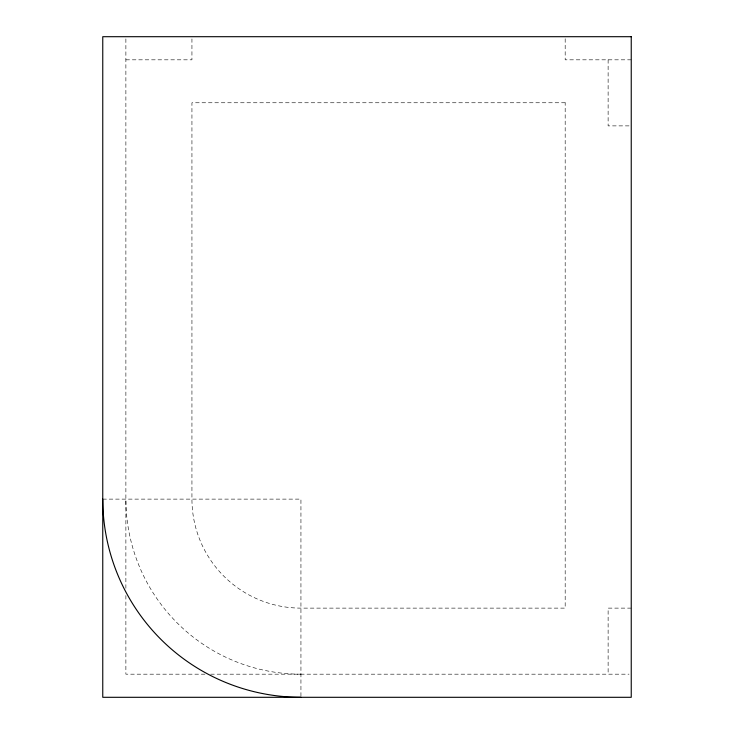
<?xml version="1.0" encoding="UTF-8"?>
<svg xmlns="http://www.w3.org/2000/svg" width="734" height="734" viewBox="0 0 734 734"><rect width="100%" height="100%" fill="white"/><g stroke="black" fill="none" stroke-linecap="round" stroke-linejoin="round"><path stroke-width="0.55" stroke-dasharray="3.67 2.75" d="M125.881 59.821L191.941 59.821L191.941 38.902M631.24 59.821L565.18 59.821L565.18 36.7M629.038 125.881L608.119 125.881L608.119 59.821M102.76 499.12L300.94 499.12L300.94 697.3M631.24 608.119L608.119 608.119L608.119 674.179M204.951 674.179L125.881 674.179L125.881 595.063M210.676 674.179L629.038 674.179M125.881 38.902L125.881 589.338M300.94 674.179A175.059 175.059 0 0 1 125.881 499.12M565.18 102.76L191.941 102.76L191.941 499.12A108.999 108.999 0 0 0 300.94 608.119L565.18 608.119L565.18 102.76"/><path stroke-width="1.1" d="M300.94 697.3A198.18 198.18 0 0 1 102.76 499.12M631.24 36.7L102.76 36.7L102.76 697.3L631.24 697.3L631.24 36.7"/></g></svg>
